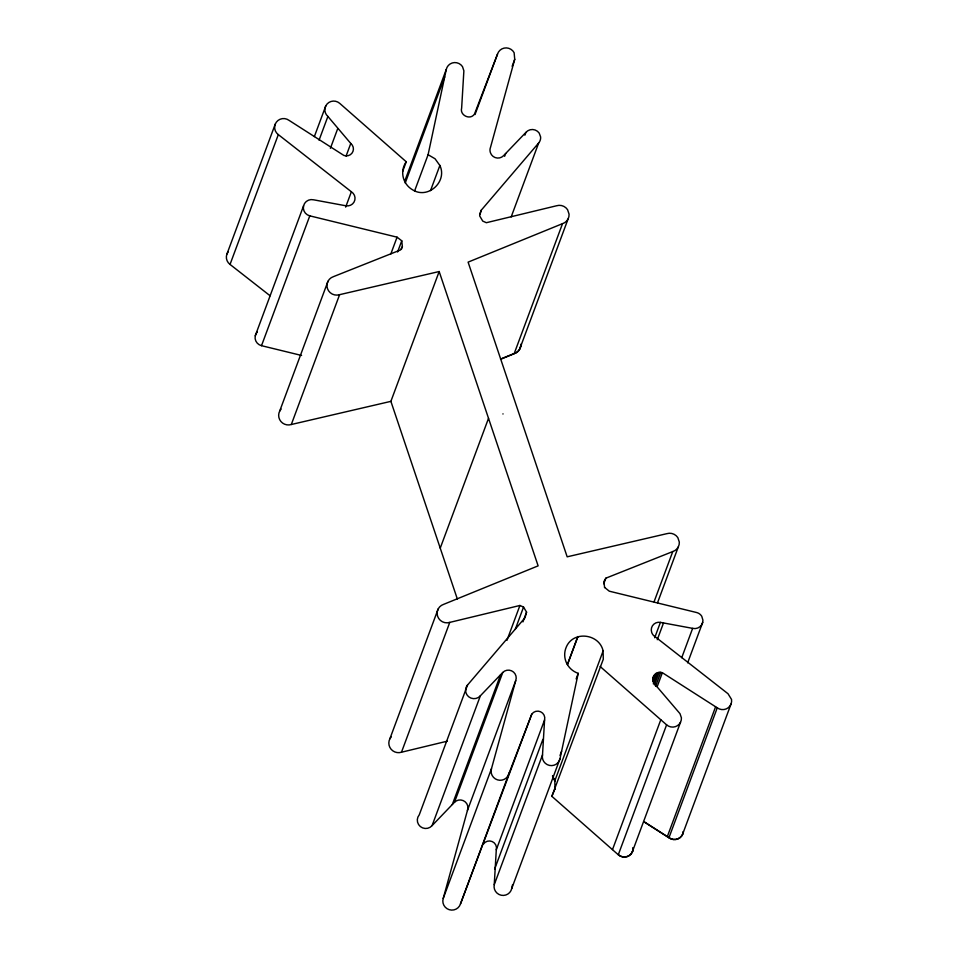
<?xml version="1.0" encoding="UTF-8"?>
<svg xmlns="http://www.w3.org/2000/svg" width="958" height="958" viewBox="0 0 958 958"><rect width="100%" height="100%" fill="white"/><g stroke="black" fill="none" stroke-linecap="round" stroke-linejoin="round"><path stroke-width="1.44" d="M603.157 651.165C599.648 633.789 573.483 630.256 566.358 646.89A19.735 19.399 20.4 0 0 578.225 673.342L560.011 758.7L511.728 888.533A8.957 8.802 20.4 0 1 501.142 895.227A8.957 8.802 20.4 0 1 494.244 884.713L496.292 849.77L544.575 719.937A7.125 7.005 20.4 0 0 531.75 714.201L508.77 774.052A9.053 8.897 20.4 0 1 497.501 779.872A9.053 8.897 20.4 0 1 491.478 768.675L515.715 680.635A7.82 7.676 20.4 0 0 502.758 672.456L480.377 695.783L432.094 825.604A8.394 8.251 20.4 0 1 420.299 826.526A8.394 8.251 20.4 0 1 419.245 814.875L467.528 685.042L525.008 617.742L526.565 612.126L523.547 607.073L519.931 605.468L449.769 622.389A9.628 9.46 20.4 0 1 437.614 616.257A9.628 9.46 20.4 0 1 443.698 604.33L538.121 565.855L439.171 271.533L339.599 294.669A9.628 9.46 20.4 0 1 327.444 288.538A9.628 9.46 20.4 0 1 333.528 276.611L400.432 250.002L402.372 246.625L401.749 240.805L397.067 237.177L309.793 215.849A8.394 8.251 20.4 0 1 303.566 205.838A8.394 8.251 20.4 0 1 313.649 199.815L345.874 205.79A7.82 7.676 20.4 0 0 351.37 191.756L278.323 134.611A9.053 8.897 20.4 0 1 276.383 122.121A9.053 8.897 20.4 0 1 289.017 120.337L343.91 155.459A7.125 7.005 20.4 0 0 350.772 143.46L327.887 116.445A8.957 8.802 20.4 0 1 327.073 103.991A8.957 8.802 20.4 0 1 339.683 103.32L406.24 161.77A19.735 19.399 20.4 0 0 412.742 189.912C428.118 199.515 447.661 181.505 439.83 165.351M494.244 884.713L542.515 754.88L544.575 719.937M511.177 216.927L538.695 142.946A8.394 8.251 20.4 0 0 540.611 136.934L539.186 133.078A8.394 8.251 20.4 0 0 525.906 132.396L503.525 155.723A7.82 7.676 20.4 0 1 490.448 152.741L490.388 152.55A7.82 7.676 20.4 0 1 490.508 147.352L514.733 59.312L514.123 52.702A9.053 8.897 20.4 0 0 497.513 54.115L474.533 113.966C470.414 120.6 459.481 115.295 461.648 108.05L463.876 70.808L462.498 66.641A8.957 8.802 20.4 0 0 446.272 69.467L404.743 181.146M414.586 191.001L428.094 154.705L446.272 69.467M511.728 888.533L512.518 884.809M531.75 714.201L460.487 903.885A9.053 8.897 20.4 0 1 449.218 909.693A9.053 8.897 20.4 0 1 443.207 898.496L467.432 810.456L515.715 680.635M538.695 142.946L481.215 210.245L479.647 215.861L482.736 221.094L486.353 222.711L556.514 205.778A9.628 9.46 20.4 0 1 567.567 209.682L569.076 214.173A9.628 9.46 20.4 0 1 562.526 223.657L514.242 353.49L500.555 359.07M226.962 253.978L275.245 124.145M270.096 295.771L230.04 264.432L278.323 134.611M314.356 136.599L325.78 105.883M319.062 140.179L327.887 116.445M255.283 335.671L303.566 205.838M330.39 148.322L337.659 128.779M301.578 355.466L261.51 345.682L309.793 215.849M346.101 156.034L350.772 143.46M345.658 207.108L351.37 191.756M279.688 411.126L327.971 281.305M439.171 271.533L390.888 401.354L291.316 424.502L339.599 294.669M402.611 171.542L406.24 161.77M405.234 183.002L444.692 76.915M390.84 253.93L397.067 237.177M397.594 251.978L401.749 240.805M401.33 249.415L402.372 246.625M430.513 190.618L439.866 165.483L435.052 158.777L428.094 154.705M475.012 114.565L497.513 54.115M512.135 66.294L514.733 59.312M479.659 214.436L481.215 210.245M504.638 156.274L505.68 153.484M524.864 135.186L525.906 132.396M440.237 548.144L488.52 418.323M519.799 348.796L568.082 218.975M389.858 738.846L438.141 609.013M447.314 741.169L401.486 752.222L449.769 622.389M506.95 640.363L519.931 605.468M515.236 629.406L523.547 607.073M452.32 804.516L500.603 674.695M432.094 825.604L454.475 802.277L502.758 672.456M522.936 621.898L526.565 612.126M443.207 898.496L491.478 768.675M460.487 903.885L509.464 772.244M567.375 664.577L577.758 636.651M567.543 664.481L577.925 636.555M494.627 869.145L542.911 739.325M603.768 583.757L605.851 578.177L672.755 551.569A9.628 9.46 20.4 0 0 679.318 542.072L677.809 537.582A9.628 9.46 20.4 0 0 666.744 533.69L567.172 556.826L468.103 262.133L562.526 223.657M576.141 678.923L578.225 673.342M560.035 755.443L561.592 751.264M554.814 780.866L603.097 651.033L603.289 659.224L551.856 796.326M654.063 601.816L672.755 551.569M657.547 602.714L678.312 546.874M654.697 637.741L660.409 622.377L692.634 628.364A8.394 8.251 20.4 0 0 702.933 620.185L701.747 616.257A8.394 8.251 20.4 0 0 696.55 612.509L609.276 591.182L604.534 587.362M657.272 639.705L663.511 622.951M652.745 678.587C653.356 674.169 658.158 671.079 662.373 672.708L717.267 707.83A9.053 8.897 20.4 0 0 731.541 699.436L728.02 693.748L654.973 636.603A7.82 7.676 20.4 0 1 651.727 632.484L651.668 632.292A7.82 7.676 20.4 0 1 660.409 622.377M652.673 680.06L654.757 674.48M652.901 681.809L656.014 673.426M653.332 683.868L657.487 672.696M654.422 684.886L659.104 672.324M655.559 686.287L660.757 672.324M657.176 686.67L662.373 672.708M681.737 657.679L692.634 628.364M612.509 849.578L660.792 719.757M687.652 662.816L702.717 622.329M653.775 675.797L652.997 680.539L654.41 683.713L679.988 713.662L681.413 717.817A8.957 8.802 20.4 0 1 666.6 724.847L618.317 854.68A8.957 8.802 20.4 0 0 633.13 847.65M632.22 852.117L680.503 722.284M667.319 836.597L715.602 706.765M643.8 821.545L668.983 837.663L717.267 707.83M682.755 833.855L731.038 704.022M551.82 796.421L554.945 788.865M605.851 578.177L603.911 581.542L604.606 587.541M500.615 359.25L514.302 353.67A9.628 9.46 20.4 0 0 520.865 344.185M502.89 413.964L503.082 413.904M643.86 821.736L669.055 837.843A9.053 8.897 20.4 0 0 683.377 831.784M600.139 666.493L666.6 724.847M551.76 796.23L618.377 854.859A8.957 8.802 20.4 0 0 633.19 847.83M552.526 775.92L554.814 780.806L555.005 789.045M552.574 776.052L554.874 780.998M390.888 401.354L457.409 599.217M520.613 346.461A9.628 9.46 20.4 0 1 514.242 353.49M483.467 844.034A7.125 7.005 20.4 0 1 496.292 849.77M401.486 752.222A9.628 9.46 20.4 0 1 391.259 736.81M454.475 802.277A7.82 7.676 20.4 0 1 467.432 810.456M261.51 345.682A8.394 8.251 20.4 0 1 257.343 331.923M291.316 424.502A9.628 9.46 20.4 0 1 281.089 409.09M230.04 264.432A9.053 8.897 20.4 0 1 228.1 251.942M683.317 831.592A9.053 8.897 20.4 0 1 668.983 837.663M560.011 758.7A8.957 8.802 20.4 0 1 549.425 765.406A8.957 8.802 20.4 0 1 542.515 754.88M480.377 695.783A8.394 8.251 20.4 0 1 468.582 696.694A8.394 8.251 20.4 0 1 467.528 685.042"/></g></svg>
